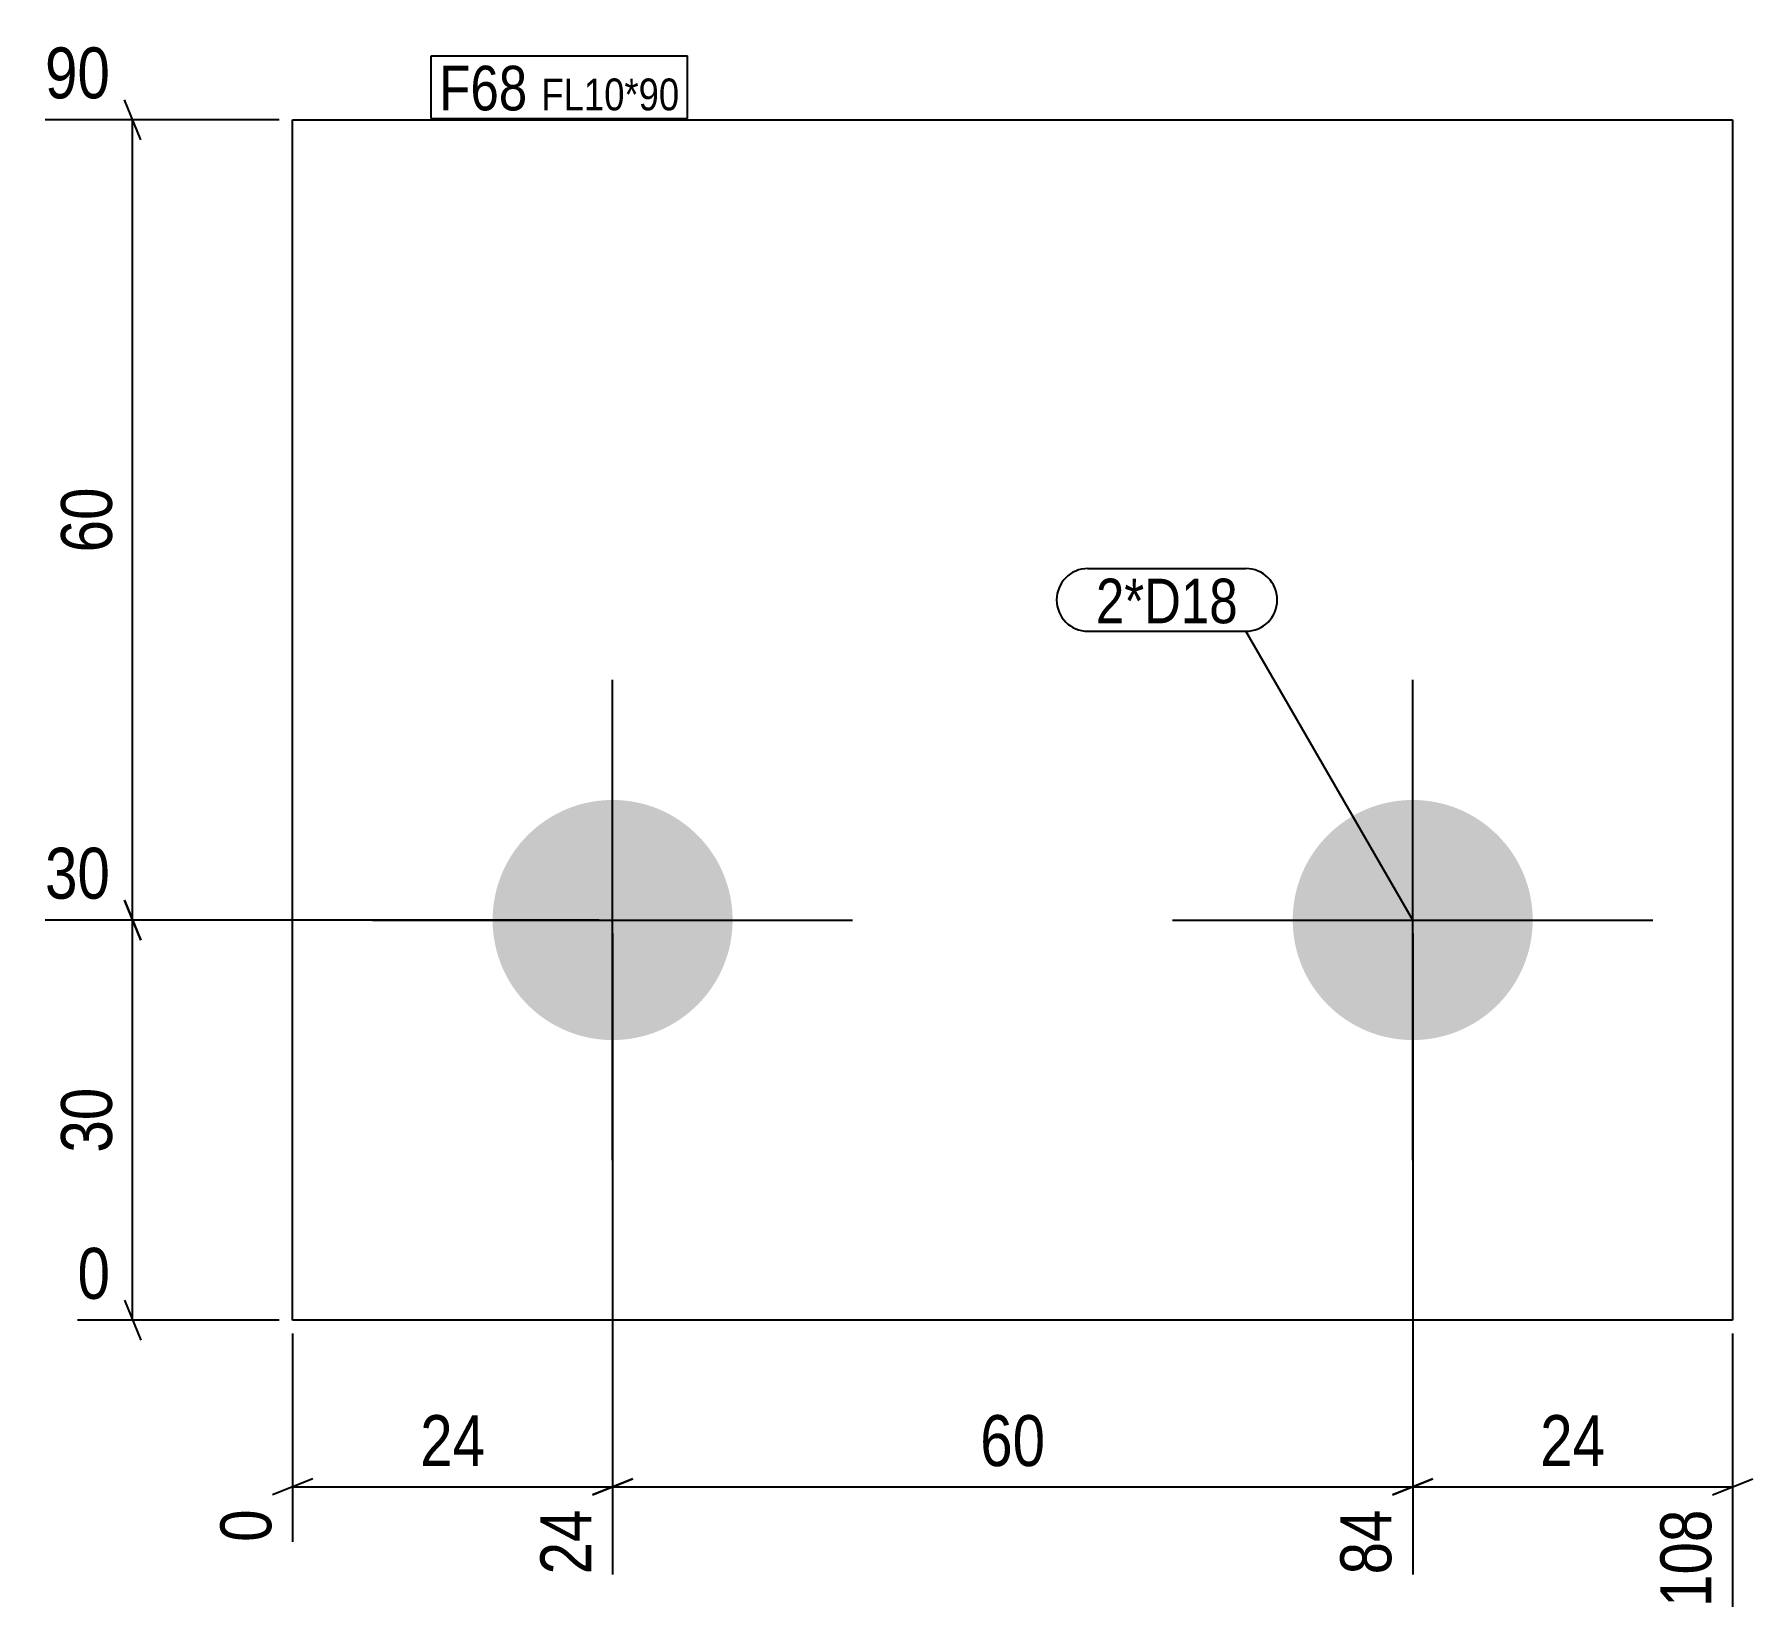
# Model space of a CAD drawing. Header units: millimetres. Extents: x 2 to 131, y 2 to 121.
import ezdxf

# ---------------------------------------------------------------- set-up
doc = ezdxf.new("R2010")
doc.units = ezdxf.units.MM
for name, color, linetype in [('MÅLSÆTNING', 7, 'Continuous'), ('STÅL', 7, 'Continuous'), ('TEKST', 7, 'Continuous')]:
    doc.layers.add(name, color=color, linetype=linetype)
doc.styles.add('Arial Narrow', font='ARIALN.TTF', dxfattribs={"height": 0.2})

msp = doc.modelspace()

# ---------------------------------------------------------------- hatches: boundary and pattern name
at = {"layer": 'STÅL', "linetype": 'Continuous'}
for points in [[(45.57, 63.5, -1), (45.57, 45.5, -1)], [(105.58, 63.5, -1), (105.58, 45.5, -1)]]:
    msp.add_hatch(color=3, dxfattribs=at).paths.add_polyline_path(points)

# ---------------------------------------------------------------- linework, layer by layer
at = {"layer": 'MÅLSÆTNING', "color": 7, "linetype": 'Continuous'}
for p, q in [((10.18, 113), (8.97, 116)), ((20.57, 114.5), (3, 114.5)), ((9.57, 54.5), (9.57, 114.5)), ((8.97, 56), (10.18, 53)), ((10.18, 53), (8.97, 56)), ((44.57, 54.5), (3, 54.5)), ((44.57, 54.5), (3, 54.5)), ((9.57, 24.5), (9.57, 54.5)), ((45.57, 53.5), (45.57, 5.44)), ((45.57, 53.5), (45.57, 5.44)), ((105.58, 53.5), (105.58, 5.44)), ((105.58, 53.5), (105.58, 5.44)), ((8.97, 26), (10.18, 23)), ((20.57, 24.5), (5.44, 24.5)), ((21.57, 23.5), (21.57, 7.88)), ((129.57, 23.5), (129.57, 3)), ((23.08, 12.61), (20.07, 11.41)), ((21.57, 12.01), (45.57, 12.01)), ((47.08, 12.61), (44.07, 11.41)), ((44.07, 11.41), (47.08, 12.61)), ((45.57, 12.01), (105.58, 12.01)), ((107.08, 12.61), (104.07, 11.41)), ((104.07, 11.41), (107.08, 12.61)), ((105.58, 12.01), (129.57, 12.01)), ((128.07, 11.41), (131.08, 12.61))]:
    msp.add_line(p, q, dxfattribs=at)
at = {"layer": 'STÅL', "color": 2, "linetype": 'Continuous'}
for p, q in [((21.57, 24.5), (21.57, 114.5)), ((21.57, 114.5), (129.57, 114.5)), ((129.57, 114.5), (129.57, 24.5)), ((129.57, 24.5), (21.57, 24.5))]:
    msp.add_line(p, q, dxfattribs=at)
at = {"layer": 'STÅL', "color": 3, "linetype": 'Continuous'}
for p, q in [((45.57, 36.5), (45.57, 72.5)), ((105.58, 36.5), (105.58, 72.5)), ((27.57, 54.5), (63.57, 54.5)), ((87.57, 54.5), (123.58, 54.5))]:
    msp.add_line(p, q, dxfattribs=at)

# ---------------------------------------------------------------- wipeouts: each hides what was drawn before it
at = {"color": 0}
for points, layer in [([(8.82, 87.73), (3.22, 87.73), (3.22, 81.26), (8.82, 81.26)], 'MÅLSÆTNING'), ([(8.82, 42.73), (3.22, 42.73), (3.22, 36.26), (8.82, 36.26)], 'MÅLSÆTNING'), ([(36.81, 12.76), (36.81, 18.36), (30.34, 18.36), (30.34, 12.76)], 'MÅLSÆTNING'), ([(78.81, 12.76), (78.81, 18.36), (72.34, 18.36), (72.34, 12.76)], 'MÅLSÆTNING'), ([(120.81, 12.76), (120.81, 18.36), (114.34, 18.36), (114.34, 12.76)], 'MÅLSÆTNING'), ([(39.18, 115.2), (39.18, 118.7), (32.57, 118.7), (32.57, 115.2)], 'TEKST'), ([(50.59, 115.2), (50.59, 117.7), (40.23, 117.7), (40.23, 115.2)], 'TEKST'), ([(92.47, 76.75), (92.47, 80.25), (81.82, 80.25), (81.82, 76.75)], 'TEKST')]:
    msp.add_wipeout(points, dxfattribs=at).dxf.layer = layer

# ---------------------------------------------------------------- next in the draw order: texts
at = {"layer": 'MÅLSÆTNING', "color": 3, "style": 'Arial Narrow'}
for s, p in [('60', (8.02, 82.06)), ('30', (8.02, 37.06))]:
    msp.add_text(s, height=3.818, rotation=90.0002, dxfattribs=at).set_placement(p)
for s, p in [('24', (31.14, 13.56)), ('60', (73.14, 13.56)), ('24', (115.14, 13.56))]:
    msp.add_text(s, height=3.818, dxfattribs=at).set_placement(p)

# ---------------------------------------------------------------- next in the draw order: wipeouts: each hides what was drawn before it
at = {"color": 0, "linetype": 'Continuous'}
for points in [[(8.67, 115.3), (8.67, 120.9), (2.2, 120.9), (2.2, 115.3)], [(8.67, 55.3), (8.67, 60.9), (2.2, 60.9), (2.2, 55.3)], [(8.67, 25.3), (8.67, 30.9), (4.64, 30.9), (4.64, 25.3)], [(20.77, 11.11), (15.17, 11.11), (15.17, 7.07), (20.77, 7.07)], [(44.77, 11.11), (39.17, 11.11), (39.17, 4.64), (44.77, 4.64)], [(104.77, 11.11), (99.17, 11.11), (99.17, 4.64), (104.77, 4.64)], [(128.77, 11.11), (123.17, 11.11), (123.17, 2.2), (128.77, 2.2)]]:
    msp.add_wipeout(points, dxfattribs=at).dxf.layer = 'MÅLSÆTNING'
at = {"color": 0}
for points in [[(39.18, 115.2), (39.18, 118.7), (32.57, 118.7), (32.57, 115.2)], [(50.59, 115.2), (50.59, 117.7), (40.23, 117.7), (40.23, 115.2)], [(92.47, 76.75), (92.47, 80.25), (81.82, 80.25), (81.82, 76.75)]]:
    msp.add_wipeout(points, dxfattribs=at).dxf.layer = 'TEKST'

# ---------------------------------------------------------------- next in the draw order: linework, layer by layer
at = {"layer": 'TEKST', "color": 7, "linetype": 'Continuous'}
for p, q in [((31.97, 119.3), (51.19, 119.3)), ((31.97, 114.6), (31.97, 119.3)), ((51.19, 114.6), (51.19, 119.3)), ((31.97, 114.6), (51.19, 114.6)), ((81.22, 80.85), (93.07, 80.85)), ((81.22, 76.15), (93.07, 76.15)), ((105.58, 54.5), (93.07, 76.15))]:
    msp.add_line(p, q, dxfattribs=at)
for centre, start, end in [((81.22, 78.5), 90, 270), ((93.07, 78.5), 270, 90)]:
    msp.add_arc(centre, 2.35, start, end, dxfattribs=at)

# ---------------------------------------------------------------- next in the draw order: texts
at = {"layer": 'MÅLSÆTNING', "color": 3, "linetype": 'Continuous', "style": 'Arial Narrow'}
for s, height, p in [('90', 3.818, (3, 116.1)), ('30', 3.818, (3, 56.1)), ('0', 3.82, (5.44, 26.1))]:
    msp.add_text(s, height=height, dxfattribs=at).set_placement(p)
for s, height, p in [('0', 3.82, (19.97, 7.88)), ('24', 3.818, (43.97, 5.44)), ('84', 3.818, (103.97, 5.44)), ('108', 3.818, (127.97, 3))]:
    msp.add_text(s, height=height, rotation=90.0002, dxfattribs=at).set_placement(p)
at = {"layer": 'TEKST', "color": 3, "style": 'Arial Narrow'}
for s, height, p in [('F68', 3.34, (32.57, 115.2)), ('FL10*90', 2.386, (40.23, 115.2)), ('2*D18', 3.34, (81.82, 76.75))]:
    msp.add_text(s, height=height, dxfattribs=at).set_placement(p)

doc.saveas('drawing.dxf')
